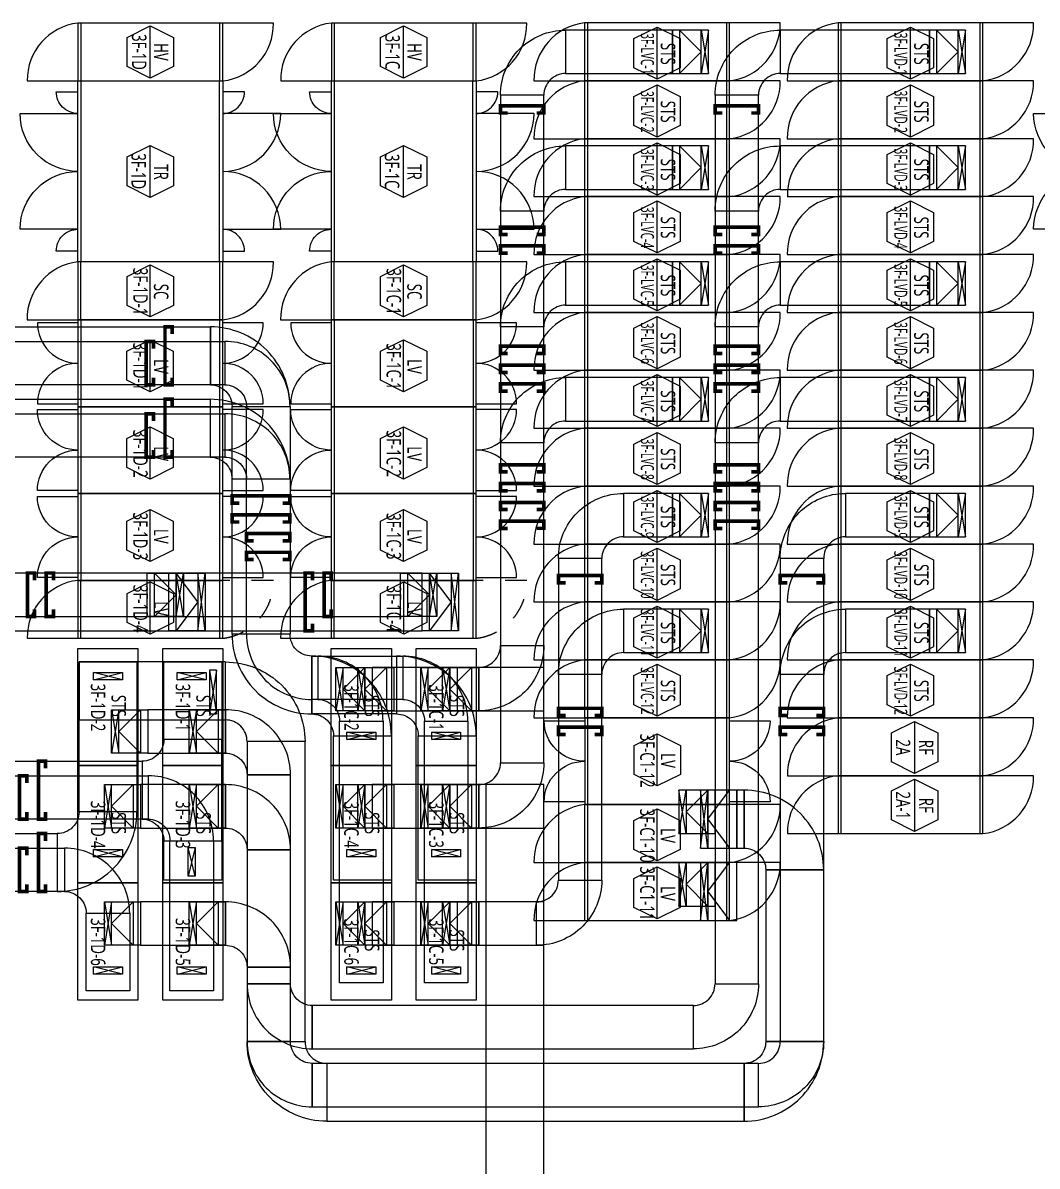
# Model space of a CAD drawing. Header units: millimetres. Extents: x -138191 to 245733, y -341087 to 835263.
# Drawn here: x -124095 to -110084, y 483411 to 499205 of the extents above; entities that cross this region are included whole.
import ezdxf
from ezdxf.enums import TextEntityAlignment as Align

# ---------------------------------------------------------------- set-up
doc = ezdxf.new("R2010")
doc.units = ezdxf.units.MM
doc.header["$LTSCALE"] = 300
doc.linetypes.add('D1', pattern=[3, 1, -1, 1])
for name, color, linetype in [('------00 Switch Gear', 3, 'Continuous'), ('------00 Switch Gear_Number', 1, 'Continuous'), ('-----26 Electrical Cable Tray_LV_STS1', 3, 'Continuous'), ('-----26 Electrical Cable Tray_LV_STS2', 2, 'Continuous'), ('-----26 Electrical Cable Tray_LV_STS3_C', 231, 'Continuous'), ('-----26 Electrical Cable Tray_LV_STS3_D', 71, 'Continuous'), ('-----26 Electrical Cable Tray_LV_UPS', 6, 'Continuous')]:
    doc.layers.add(name, color=color, linetype=linetype)
doc.styles.add('ELEC', font='malgun.ttf')

# ---------------------------------------------------------------- blocks, each defined once
blk = doc.blocks.new('A$495596483691')
at = {"color": 0}
for p, q in [((100, 600), (0, 600)), ((0, 600), (0, 0)), ((500, 600), (100, 600)), ((500, 0), (500, 600)), ((0, 0), (100, 0)), ((100, 0), (500, 0))]:
    blk.add_line(p, q, dxfattribs=at)
at = {"color": 8}
for p, q in [((400, 300), (100, 600)), ((100, 600), (100, 0)), ((400, 0), (400, 600)), ((400, 600), (500, 0)), ((500, 600), (400, 0)), ((400, 300), (100, 0))]:
    blk.add_line(p, q, dxfattribs=at)
blk = doc.blocks.new('A$480505980042')
at = {"color": 0}
for p, q in [((400, 800), (0, 800)), ((0, 800), (0, 0)), ((500, 800), (400, 800)), ((500, 0), (500, 800)), ((0, 0), (400, 0)), ((400, 0), (500, 0))]:
    blk.add_line(p, q, dxfattribs=at)
at = {"color": 8}
for p, q in [((100, 0), (0, 800)), ((0, 0), (100, 800)), ((100, 400), (400, 800)), ((100, 800), (100, 0)), ((400, 0), (400, 800)), ((100, 400), (400, 0))]:
    blk.add_line(p, q, dxfattribs=at)
blk = doc.blocks.new('STS-R')
blk.add_lwpolyline([(886994, -128588), (888614, -128588), (888614, -129418), (886994, -129418), (886994, -128588)])

msp = doc.modelspace()

# ---------------------------------------------------------------- linework, layer by layer
at = {"layer": '------00 Switch Gear'}
for p, q in [((-123292, 498403, 0), (-123292, 499203, 0)), ((-121374, 498403, 0), (-121374, 499203, 0)), ((-119792, 498403, 0), (-119792, 499203, 0)), ((-117874, 498403, 0), (-117874, 499203, 0)), ((-116293, 498405, 0), (-116293, 499205, 0)), ((-114373, 498405, 0), (-114373, 499205, 0)), ((-112793, 498405, 0), (-112793, 499205, 0)), ((-110873, 498405, 0), (-110873, 499205, 0)), ((-123292, 495903, 0), (-123292, 498403, 0)), ((-121378, 495903, 0), (-121378, 498403, 0)), ((-119792, 495903, 0), (-119792, 498403, 0)), ((-117878, 495903, 0), (-117878, 498403, 0)), ((-116293, 497605, 0), (-116293, 498405, 0)), ((-114373, 497605, 0), (-114373, 498405, 0)), ((-112793, 497605, 0), (-112793, 498405, 0)), ((-110873, 497605, 0), (-110873, 498405, 0)), ((-116293, 496805, 0), (-116293, 497605, 0)), ((-114373, 496805, 0), (-114373, 497605, 0)), ((-112793, 496805, 0), (-112793, 497605, 0)), ((-110873, 496805, 0), (-110873, 497605, 0)), ((-116293, 496005, 0), (-116293, 496805, 0)), ((-114373, 496005, 0), (-114373, 496805, 0)), ((-112793, 496005, 0), (-112793, 496805, 0)), ((-110873, 496005, 0), (-110873, 496805, 0)), ((-116293, 495205, 0), (-116293, 496005, 0)), ((-114373, 495205, 0), (-114373, 496005, 0)), ((-112793, 495205, 0), (-112793, 496005, 0)), ((-110873, 495205, 0), (-110873, 496005, 0)), ((-123294, 495103, 0), (-123294, 495903, 0)), ((-121374, 495103, 0), (-121374, 495903, 0)), ((-119794, 495103, 0), (-119794, 495903, 0)), ((-117874, 495103, 0), (-117874, 495903, 0)), ((-116293, 494405, 0), (-116293, 495205, 0)), ((-114373, 494405, 0), (-114373, 495205, 0)), ((-112793, 494405, 0), (-112793, 495205, 0)), ((-110873, 494405, 0), (-110873, 495205, 0)), ((-123295, 495103, 0), (-123295, 493903, 0)), ((-121377, 495103, 0), (-121377, 493903, 0)), ((-119795, 495103, 0), (-119795, 493903, 0)), ((-117877, 495103, 0), (-117877, 493903, 0)), ((-116293, 493605, 0), (-116293, 494405, 0)), ((-114373, 493605, 0), (-114373, 494405, 0)), ((-112793, 493605, 0), (-112793, 494405, 0)), ((-110873, 493605, 0), (-110873, 494405, 0)), ((-123295, 493903, 0), (-123295, 492703, 0)), ((-121377, 493903, 0), (-121377, 492703, 0)), ((-119795, 493903, 0), (-119795, 492703, 0)), ((-117877, 493903, 0), (-117877, 492703, 0)), ((-116293, 492805, 0), (-116293, 493605, 0)), ((-114373, 492805, 0), (-114373, 493605, 0)), ((-112793, 492805, 0), (-112793, 493605, 0)), ((-110873, 492805, 0), (-110873, 493605, 0)), ((-116293, 492005, 0), (-116293, 492805, 0)), ((-114373, 492005, 0), (-114373, 492805, 0)), ((-112793, 492005, 0), (-112793, 492805, 0)), ((-110873, 492005, 0), (-110873, 492805, 0)), ((-123295, 492703, 0), (-123295, 491503, 0)), ((-121377, 492703, 0), (-121377, 491503, 0)), ((-119795, 492703, 0), (-119795, 491503, 0)), ((-117877, 492703, 0), (-117877, 491503, 0)), ((-116293, 491205, 0), (-116293, 492005, 0)), ((-114373, 491205, 0), (-114373, 492005, 0)), ((-112793, 491205, 0), (-112793, 492005, 0)), ((-110873, 491205, 0), (-110873, 492005, 0)), ((-123293, 490703, 0), (-123293, 491503, 0)), ((-121375, 490703, 0), (-121375, 491503, 0)), ((-119793, 490703, 0), (-119793, 491503, 0)), ((-117875, 490703, 0), (-117875, 491503, 0)), ((-116293, 490405, 0), (-116293, 491205, 0)), ((-114373, 490405, 0), (-114373, 491205, 0)), ((-112793, 490405, 0), (-112793, 491205, 0)), ((-110873, 490405, 0), (-110873, 491205, 0)), ((-116293, 489605, 0), (-116293, 490405, 0)), ((-114373, 489605, 0), (-114373, 490405, 0)), ((-112793, 489605, 0), (-112793, 490405, 0)), ((-110873, 489605, 0), (-110873, 490405, 0)), ((-116294, 489605, 0), (-116294, 488405, 0)), ((-114376, 489605, 0), (-114376, 488405, 0)), ((-112794, 489605, 0), (-112794, 488805, 0)), ((-110876, 489605, 0), (-110876, 488805, 0)), ((-112794, 488805, 0), (-112794, 488005, 0)), ((-110876, 488805, 0), (-110876, 488005, 0)), ((-116293, 487605, 0), (-116293, 488405, 0)), ((-114373, 487605, 0), (-114373, 488405, 0)), ((-116293, 486805, 0), (-116293, 487605, 0)), ((-114373, 486805, 0), (-114373, 487605, 0))]:
    msp.add_line(p, q, dxfattribs=at)
at = {"layer": '------00 Switch Gear', "elevation": 0}
for points in [[(-123334, 499203, 0.385743), (-124034, 498403), (-123334, 498403)], [(-121334, 498403, 0.385743), (-120634, 499203), (-121334, 499203)], [(-119834, 499203, 0.385743), (-120534, 498403), (-119834, 498403)], [(-117834, 498403, 0.385743), (-117134, 499203), (-117834, 499203)], [(-116335, 499205, 0.385743), (-117035, 498405), (-116335, 498405)], [(-114333, 498405, 0.385743), (-113633, 499205), (-114333, 499205)], [(-112835, 499205, 0.385743), (-113535, 498405), (-112835, 498405)], [(-110833, 498405, 0.385743), (-110133, 499205), (-110833, 499205)], [(-116335, 498405, 0.385743), (-117035, 497605), (-116335, 497605)], [(-114333, 497605, 0.385743), (-113633, 498405), (-114333, 498405)], [(-112835, 498405, 0.385743), (-113535, 497605), (-112835, 497605)], [(-110833, 497605, 0.385743), (-110133, 498405), (-110833, 498405)], [(-123334, 496053), (-123634, 496053, -0.414214), (-123334, 496353), (-124134, 496353, -0.414214), (-123334, 497153, -0.414214), (-124134, 497953), (-123334, 497953, -0.414214), (-123634, 498253), (-123334, 498253)], [(-121334, 496053), (-121034, 496053, 0.414214), (-121334, 496353), (-120534, 496353, 0.414214), (-121334, 497153, 0.414214), (-120534, 497953), (-121334, 497953, 0.414214), (-121034, 498253), (-121334, 498253)], [(-119834, 496053), (-120134, 496053, -0.414214), (-119834, 496353), (-120634, 496353, -0.414214), (-119834, 497153, -0.414214), (-120634, 497953), (-119834, 497953, -0.414214), (-120134, 498253), (-119834, 498253)], [(-117834, 496053), (-117534, 496053, 0.414214), (-117834, 496353), (-117034, 496353, 0.414214), (-117834, 497153, 0.414214), (-117034, 497953), (-117834, 497953, 0.414214), (-117534, 498253), (-117834, 498253)], [(-109333, 496055), (-109633, 496055, -0.414214), (-109333, 496355), (-110133, 496355, -0.414214), (-109333, 497155, -0.414214), (-110133, 497955), (-109333, 497955, -0.414214), (-109633, 498255), (-109333, 498255)], [(-116335, 497605, 0.385743), (-117035, 496805), (-116335, 496805)], [(-114333, 496805, 0.385743), (-113633, 497605), (-114333, 497605)], [(-110833, 496805, 0.385743), (-110133, 497605), (-110833, 497605)], [(-116335, 496805, 0.385743), (-117035, 496005), (-116335, 496005)], [(-114333, 496005, 0.385743), (-113633, 496805), (-114333, 496805)], [(-112835, 496805, 0.385743), (-113535, 496005), (-112835, 496005)], [(-110833, 496005, 0.385743), (-110133, 496805), (-110833, 496805)], [(-116335, 496005, 0.385743), (-117035, 495205), (-116335, 495205)], [(-114333, 495205, 0.385743), (-113633, 496005), (-114333, 496005)], [(-112835, 496005, 0.385743), (-113535, 495205), (-112835, 495205)], [(-110833, 495205, 0.385743), (-110133, 496005), (-110833, 496005)], [(-123336, 495903, 0.385743), (-124036, 495103), (-123336, 495103)], [(-121334, 495103, 0.385743), (-120634, 495903), (-121334, 495903)], [(-119836, 495903, 0.385743), (-120536, 495103), (-119836, 495103)], [(-117834, 495103, 0.385743), (-117134, 495903), (-117834, 495903)], [(-116335, 495205, 0.385743), (-117035, 494405), (-116335, 494405)], [(-114333, 494405, 0.385743), (-113633, 495205), (-114333, 495205)], [(-112835, 495205, 0.385743), (-113535, 494405), (-112835, 494405)], [(-110833, 494405, 0.385743), (-110133, 495205), (-110833, 495205)], [(-123335, 495063), (-123895, 495063), (-123895, 495063, 0.414214), (-123335, 494503, 0.414214), (-123895, 493943), (-123335, 493943)], [(-121335, 493943), (-120775, 493943, 0.414214), (-121335, 494503, 0.414214), (-120775, 495063), (-121335, 495063)], [(-119835, 495063), (-120395, 495063), (-120395, 495063, 0.414214), (-119835, 494503, 0.414214), (-120395, 493943), (-119835, 493943)], [(-117835, 493943), (-117275, 493943, 0.414214), (-117835, 494503, 0.414214), (-117275, 495063), (-117835, 495063)], [(-116335, 494405, 0.385743), (-117035, 493605), (-116335, 493605)], [(-114333, 493605, 0.385743), (-113633, 494405), (-114333, 494405)], [(-112835, 494405, 0.385743), (-113535, 493605), (-112835, 493605)], [(-110833, 493605, 0.385743), (-110133, 494405), (-110833, 494405)], [(-123335, 492743), (-123895, 492743, -0.414214), (-123335, 493303, -0.414214), (-123895, 493863), (-123895, 493863), (-123335, 493863)], [(-121335, 492743), (-120775, 492743, 0.414214), (-121335, 493303, 0.414214), (-120775, 493863), (-121335, 493863)], [(-119835, 492743), (-120395, 492743, -0.414214), (-119835, 493303, -0.414214), (-120395, 493863), (-120395, 493863), (-119835, 493863)], [(-117835, 492743), (-117275, 492743, 0.414214), (-117835, 493303, 0.414214), (-117275, 493863), (-117835, 493863)], [(-116335, 493605, 0.385743), (-117035, 492805), (-116335, 492805)], [(-114333, 492805, 0.385743), (-113633, 493605), (-114333, 493605)], [(-112835, 493605, 0.385743), (-113535, 492805), (-112835, 492805)], [(-110833, 492805, 0.385743), (-110133, 493605), (-110833, 493605)], [(-116335, 492805, 0.385743), (-117035, 492005), (-116335, 492005)], [(-114333, 492005, 0.385743), (-113633, 492805), (-114333, 492805)], [(-112835, 492805, 0.385743), (-113535, 492005), (-112835, 492005)], [(-110833, 492005, 0.385743), (-110133, 492805), (-110833, 492805)], [(-123335, 491543), (-123895, 491543, -0.414214), (-123335, 492103, -0.414214), (-123895, 492663), (-123895, 492663), (-123335, 492663)], [(-121335, 491543), (-120775, 491543, 0.414214), (-121335, 492103, 0.414214), (-120775, 492663), (-121335, 492663)], [(-119835, 491543), (-120395, 491543, -0.414214), (-119835, 492103, -0.414214), (-120395, 492663), (-120395, 492663), (-119835, 492663)], [(-117835, 491543), (-117275, 491543, 0.414214), (-117835, 492103, 0.414214), (-117275, 492663), (-117835, 492663)], [(-116335, 492005, 0.385743), (-117035, 491205), (-116335, 491205)], [(-114333, 491205, 0.385743), (-113633, 492005), (-114333, 492005)], [(-112835, 492005, 0.385743), (-113535, 491205), (-112835, 491205)], [(-110833, 491205, 0.385743), (-110133, 492005), (-110833, 492005)], [(-123335, 491503, 0.385743), (-124035, 490703), (-123335, 490703)], [(-119835, 491503, 0.385743), (-120535, 490703), (-119835, 490703)], [(-116335, 491205, 0.385743), (-117035, 490405), (-116335, 490405)], [(-114333, 490405, 0.385743), (-113633, 491205), (-114333, 491205)], [(-112835, 491205, 0.385743), (-113535, 490405), (-112835, 490405)], [(-110833, 490405, 0.385743), (-110133, 491205), (-110833, 491205)], [(-116335, 490405, 0.385743), (-117035, 489605), (-116294, 489605)], [(-114333, 489605, 0.385743), (-113633, 490405), (-114333, 490405)], [(-112835, 490405, 0.385743), (-113535, 489605), (-112835, 489605)], [(-110833, 489605, 0.385743), (-110133, 490405), (-110833, 490405)], [(-112834, 489605, 0.385743), (-113534, 488805), (-112834, 488805)], [(-110834, 488805, 0.385743), (-110134, 489605), (-110834, 489605)], [(-116334, 488445), (-116894, 488445, -0.414214), (-116334, 489005, -0.414214), (-116894, 489565), (-116894, 489565), (-116334, 489565)], [(-114334, 489565), (-113774, 489565, -0.414214), (-114334, 489005, -0.414214), (-113774, 488445), (-114334, 488445)], [(-112834, 488805, 0.385743), (-113534, 488005), (-112834, 488005)], [(-110834, 488005, 0.385743), (-110134, 488805), (-110834, 488805)], [(-116335, 488405, 0.385743), (-117035, 487605), (-116335, 487605)], [(-114333, 487605, 0.385743), (-113633, 488405), (-114333, 488405)], [(-116335, 487605, 0.385743), (-117035, 486805), (-116335, 486805)], [(-114333, 486805, 0.385743), (-113633, 487605), (-114333, 487605)]]:
    msp.add_lwpolyline(points, format="xyb", dxfattribs=at)
for points in [[(-121334, 498403), (-121334, 499203), (-123334, 499203), (-123334, 498403)], [(-117834, 498403), (-117834, 499203), (-119834, 499203), (-119834, 498403)], [(-114333, 498405), (-114333, 499205), (-116335, 499205), (-116335, 498405)], [(-110833, 498405), (-110833, 499205), (-112835, 499205), (-112835, 498405)], [(-123334, 495903), (-123334, 498403), (-121334, 498403), (-121334, 495903)], [(-119834, 495903), (-119834, 498403), (-117834, 498403), (-117834, 495903)], [(-114333, 497605), (-114333, 498405), (-116335, 498405), (-116335, 497605)], [(-110833, 497605), (-110833, 498405), (-112835, 498405), (-112835, 497605)], [(-114333, 496805), (-114333, 497605), (-116335, 497605), (-116335, 496805)], [(-110833, 496805), (-110833, 497605), (-112835, 497605), (-112835, 496805)], [(-114333, 496005), (-114333, 496805), (-116335, 496805), (-116335, 496005)], [(-110833, 496005), (-110833, 496805), (-112835, 496805), (-112835, 496005)], [(-114333, 495205), (-114333, 496005), (-116335, 496005), (-116335, 495205)], [(-110833, 495205), (-110833, 496005), (-112835, 496005), (-112835, 495205)], [(-121334, 495103), (-121334, 495903), (-123336, 495903), (-123336, 495103)], [(-117834, 495103), (-117834, 495903), (-119836, 495903), (-119836, 495103)], [(-114333, 494405), (-114333, 495205), (-116335, 495205), (-116335, 494405)], [(-110833, 494405), (-110833, 495205), (-112835, 495205), (-112835, 494405)], [(-123335, 495103), (-123335, 493903), (-121335, 493903), (-121335, 495103)], [(-119835, 495103), (-119835, 493903), (-117835, 493903), (-117835, 495103)], [(-114333, 493605), (-114333, 494405), (-116335, 494405), (-116335, 493605)], [(-110833, 493605), (-110833, 494405), (-112835, 494405), (-112835, 493605)], [(-123335, 493903), (-123335, 492703), (-121335, 492703), (-121335, 493903)], [(-119835, 493903), (-119835, 492703), (-117835, 492703), (-117835, 493903)], [(-114333, 492805), (-114333, 493605), (-116335, 493605), (-116335, 492805)], [(-110833, 492805), (-110833, 493605), (-112835, 493605), (-112835, 492805)], [(-114333, 492005), (-114333, 492805), (-116335, 492805), (-116335, 492005)], [(-110833, 492005), (-110833, 492805), (-112835, 492805), (-112835, 492005)], [(-123335, 492703), (-123335, 491503), (-121335, 491503), (-121335, 492703)], [(-119835, 492703), (-119835, 491503), (-117835, 491503), (-117835, 492703)], [(-114333, 491205), (-114333, 492005), (-116335, 492005), (-116335, 491205)], [(-110833, 491205), (-110833, 492005), (-112835, 492005), (-112835, 491205)], [(-121335, 490703), (-121335, 491503), (-123335, 491503), (-123335, 490703)], [(-117835, 490703), (-117835, 491503), (-119835, 491503), (-119835, 490703)], [(-114333, 490405), (-114333, 491205), (-116335, 491205), (-116335, 490405)], [(-110833, 490405), (-110833, 491205), (-112835, 491205), (-112835, 490405)], [(-114333, 489605), (-114333, 490405), (-116335, 490405), (-116335, 489605)], [(-110833, 489605), (-110833, 490405), (-112835, 490405), (-112835, 489605)], [(-116334, 489605), (-116334, 488405), (-114334, 488405), (-114334, 489605)], [(-112834, 489605), (-112834, 488805), (-110834, 488805), (-110834, 489605)], [(-112834, 488805), (-112834, 488005), (-110834, 488005), (-110834, 488805)], [(-114333, 487605), (-114333, 488405), (-116335, 488405), (-116335, 487605)], [(-114333, 486805), (-114333, 487605), (-116335, 487605), (-116335, 486805)]]:
    msp.add_lwpolyline(points, close=True, dxfattribs=at)
msp.add_lwpolyline([(-113535, 496805), (-112835, 496805)], dxfattribs=at)
at = {"layer": '------00 Switch Gear', "linetype": 'D1', "elevation": 0}
for points in [[(-121335, 490703, 0.385743), (-120635, 491503), (-121335, 491503)], [(-117835, 490703, 0.385743), (-117135, 491503), (-117835, 491503)]]:
    msp.add_lwpolyline(points, format="xyb", dxfattribs=at)
at = {"layer": '------00 Switch Gear'}
msp.add_arc((-112744, 496819, 0), 791, 96.6265, 181.0016, dxfattribs=at)
at = {"layer": '------00 Switch Gear_Number', "elevation": 0}
for points in [[(-122336, 498443), (-122336, 499163), (-122016, 499004), (-122016, 498603), (-122336, 498443), (-122656, 498603), (-122656, 499004), (-122336, 499163)], [(-118836, 498443), (-118836, 499163), (-118516, 499004), (-118516, 498603), (-118836, 498443), (-119156, 498603), (-119156, 499004), (-118836, 499163)], [(-115334, 498427), (-115334, 499147), (-115014, 498987), (-115014, 498586), (-115334, 498427), (-115654, 498586), (-115654, 498987), (-115334, 499147)], [(-111834, 498427), (-111834, 499147), (-111514, 498987), (-111514, 498586), (-111834, 498427), (-112154, 498586), (-112154, 498987), (-111834, 499147)], [(-115334, 497627), (-115334, 498347), (-115014, 498187), (-115014, 497786), (-115334, 497627), (-115654, 497786), (-115654, 498187), (-115334, 498347)], [(-111834, 497627), (-111834, 498347), (-111514, 498187), (-111514, 497786), (-111834, 497627), (-112154, 497786), (-112154, 498187), (-111834, 498347)], [(-122336, 496793), (-122336, 497513), (-122016, 497354), (-122016, 496953), (-122336, 496793), (-122656, 496953), (-122656, 497354), (-122336, 497513)], [(-118836, 496793), (-118836, 497513), (-118516, 497354), (-118516, 496953), (-118836, 496793), (-119156, 496953), (-119156, 497354), (-118836, 497513)], [(-115334, 496827), (-115334, 497547), (-115014, 497387), (-115014, 496986), (-115334, 496827), (-115654, 496986), (-115654, 497387), (-115334, 497547)], [(-111834, 496827), (-111834, 497547), (-111514, 497387), (-111514, 496986), (-111834, 496827), (-112154, 496986), (-112154, 497387), (-111834, 497547)], [(-115334, 496027), (-115334, 496747), (-115014, 496587), (-115014, 496186), (-115334, 496027), (-115654, 496186), (-115654, 496587), (-115334, 496747)], [(-111834, 496027), (-111834, 496747), (-111514, 496587), (-111514, 496186), (-111834, 496027), (-112154, 496186), (-112154, 496587), (-111834, 496747)], [(-115334, 495227), (-115334, 495947), (-115014, 495787), (-115014, 495386), (-115334, 495227), (-115654, 495386), (-115654, 495787), (-115334, 495947)], [(-111834, 495227), (-111834, 495947), (-111514, 495787), (-111514, 495386), (-111834, 495227), (-112154, 495386), (-112154, 495787), (-111834, 495947)], [(-122336, 495142), (-122336, 495862), (-122016, 495703), (-122016, 495302), (-122336, 495142), (-122656, 495302), (-122656, 495703), (-122336, 495862)], [(-118836, 495142), (-118836, 495862), (-118516, 495703), (-118516, 495302), (-118836, 495142), (-119156, 495302), (-119156, 495703), (-118836, 495862)], [(-115334, 494427), (-115334, 495147), (-115014, 494987), (-115014, 494586), (-115334, 494427), (-115654, 494586), (-115654, 494987), (-115334, 495147)], [(-111834, 494427), (-111834, 495147), (-111514, 494987), (-111514, 494586), (-111834, 494427), (-112154, 494586), (-112154, 494987), (-111834, 495147)], [(-122337, 494107), (-122337, 494827), (-122017, 494668), (-122017, 494267), (-122337, 494107), (-122657, 494267), (-122657, 494668), (-122337, 494827)], [(-118837, 494107), (-118837, 494827), (-118517, 494668), (-118517, 494267), (-118837, 494107), (-119157, 494267), (-119157, 494668), (-118837, 494827)], [(-115334, 493627), (-115334, 494347), (-115014, 494187), (-115014, 493786), (-115334, 493627), (-115654, 493786), (-115654, 494187), (-115334, 494347)], [(-111834, 493627), (-111834, 494347), (-111514, 494187), (-111514, 493786), (-111834, 493627), (-112154, 493786), (-112154, 494187), (-111834, 494347)], [(-122337, 492903), (-122337, 493623), (-122017, 493463), (-122017, 493062), (-122337, 492903), (-122657, 493062), (-122657, 493463), (-122337, 493623)], [(-118837, 492903), (-118837, 493623), (-118517, 493463), (-118517, 493062), (-118837, 492903), (-119157, 493062), (-119157, 493463), (-118837, 493623)], [(-115334, 492827), (-115334, 493547), (-115014, 493387), (-115014, 492986), (-115334, 492827), (-115654, 492986), (-115654, 493387), (-115334, 493547)], [(-111834, 492827), (-111834, 493547), (-111514, 493387), (-111514, 492986), (-111834, 492827), (-112154, 492986), (-112154, 493387), (-111834, 493547)], [(-115334, 492027), (-115334, 492747), (-115014, 492587), (-115014, 492186), (-115334, 492027), (-115654, 492186), (-115654, 492587), (-115334, 492747)], [(-111834, 492027), (-111834, 492747), (-111514, 492587), (-111514, 492186), (-111834, 492027), (-112154, 492186), (-112154, 492587), (-111834, 492747)], [(-122337, 491762), (-122337, 492482), (-122017, 492322), (-122017, 491921), (-122337, 491762), (-122657, 491921), (-122657, 492322), (-122337, 492482)], [(-118837, 491762), (-118837, 492482), (-118517, 492322), (-118517, 491921), (-118837, 491762), (-119157, 491921), (-119157, 492322), (-118837, 492482)], [(-115334, 491227), (-115334, 491947), (-115014, 491787), (-115014, 491386), (-115334, 491227), (-115654, 491386), (-115654, 491787), (-115334, 491947)], [(-111834, 491227), (-111834, 491947), (-111514, 491787), (-111514, 491386), (-111834, 491227), (-112154, 491386), (-112154, 491787), (-111834, 491947)], [(-122335, 490762), (-122335, 491482), (-122015, 491322), (-122015, 490921), (-122335, 490762), (-122655, 490921), (-122655, 491322), (-122335, 491482)], [(-118835, 490762), (-118835, 491482), (-118515, 491322), (-118515, 490921), (-118835, 490762), (-119155, 490921), (-119155, 491322), (-118835, 491482)], [(-115334, 490427), (-115334, 491147), (-115014, 490987), (-115014, 490586), (-115334, 490427), (-115654, 490586), (-115654, 490987), (-115334, 491147)], [(-111834, 490427), (-111834, 491147), (-111514, 490987), (-111514, 490586), (-111834, 490427), (-112154, 490586), (-112154, 490987), (-111834, 491147)], [(-115334, 489627), (-115334, 490347), (-115014, 490187), (-115014, 489786), (-115334, 489627), (-115654, 489786), (-115654, 490187), (-115334, 490347)], [(-111834, 489627), (-111834, 490347), (-111514, 490187), (-111514, 489786), (-111834, 489627), (-112154, 489786), (-112154, 490187), (-111834, 490347)], [(-115333, 488663), (-115333, 489383), (-115013, 489224), (-115013, 488823), (-115333, 488663), (-115653, 488823), (-115653, 489224), (-115333, 489383)], [(-115334, 487627), (-115334, 488347), (-115014, 488187), (-115014, 487786), (-115334, 487627), (-115654, 487786), (-115654, 488187), (-115334, 488347)], [(-115334, 486827), (-115334, 487547), (-115014, 487387), (-115014, 486986), (-115334, 486827), (-115654, 486986), (-115654, 487387), (-115334, 487547)]]:
    msp.add_lwpolyline(points, dxfattribs=at)
at = {"layer": '------00 Switch Gear_Number', "color": 1, "elevation": 0}
for points in [[(-111776, 489556), (-111776, 488836), (-112096, 488996), (-112096, 489396), (-111776, 489556), (-111456, 489396), (-111456, 488996), (-111776, 488836)], [(-111776, 488756), (-111776, 488036), (-112096, 488196), (-112096, 488596), (-111776, 488756), (-111456, 488596), (-111456, 488196), (-111776, 488036)]]:
    msp.add_lwpolyline(points, dxfattribs=at)
at = {"layer": '-----26 Electrical Cable Tray_LV_STS1', "elevation": 0}
for points in [[(-124679, 495005), (-121509, 495005), (-121509, 494205), (-124679, 494205)], [(-124976, 494805), (-121305, 494805), (-121305, 494205), (-124976, 494205)], [(-124676, 494005), (-121509, 494005), (-121509, 493205), (-124676, 493205)], [(-120405, 493905), (-120405, 490758), (-121205, 490758), (-121205, 493905)], [(-121005, 490758), (-121005, 493905), (-120405, 493905), (-120405, 490758)], [(-124976, 493805), (-121306, 493805), (-121306, 493205), (-124976, 493205)], [(-120405, 492905), (-120405, 490758), (-121205, 490758), (-121205, 492905)], [(-121005, 490758), (-121005, 492905), (-120405, 492905), (-120405, 490758)], [(-118933, 489658), (-120105, 489658), (-120105, 490458), (-118933, 490458)], [(-120105, 490458), (-118848, 490458), (-118848, 489858), (-120105, 489858)], [(-120105, 490458), (-120020, 490458), (-120020, 489858), (-120105, 489858)], [(-122520, 490376), (-122520, 488305), (-123320, 488305), (-123320, 490376)], [(-121348, 490376), (-121348, 489305), (-122148, 489305), (-122148, 490376)], [(-123120, 490229), (-122720, 490229), (-122720, 490129), (-123120, 490129)], [(-121963, 490229), (-121563, 490229), (-121563, 490129), (-121963, 490129)], [(-119720, 485943), (-119720, 489558), (-119120, 489558), (-119120, 485943)], [(-118548, 485943), (-118548, 489558), (-117948, 489558), (-117948, 485943)], [(-119005, 489358), (-119005, 487360), (-119805, 487360), (-119805, 489358)], [(-119620, 489405), (-119220, 489405), (-119220, 489305), (-119620, 489305)], [(-117833, 489358), (-117833, 487360), (-118633, 487360), (-118633, 489358)], [(-118448, 489405), (-118048, 489405), (-118048, 489305), (-118448, 489305)], [(-124676, 489005), (-122448, 489005), (-122448, 488205), (-124676, 488205)], [(-124976, 488805), (-122363, 488805), (-122363, 488205), (-124976, 488205)], [(-124676, 488005), (-123620, 488005), (-123620, 487205), (-124676, 487205)], [(-121348, 487905), (-121348, 487360), (-122148, 487360), (-122148, 487905)], [(-122063, 485832), (-122063, 487905), (-121463, 487905), (-121463, 485832)], [(-124976, 487805), (-123520, 487805), (-123520, 487205), (-124976, 487205)], [(-123120, 487785), (-122720, 487785), (-122720, 487685), (-123120, 487685)], [(-121813, 487415), (-121813, 487815), (-121713, 487815), (-121713, 487415)], [(-119620, 487785), (-119220, 487785), (-119220, 487685), (-119620, 487685)], [(-118448, 487785), (-118048, 487785), (-118048, 487685), (-118448, 487685)], [(-123220, 485832), (-123220, 486905), (-122620, 486905), (-122620, 485832)], [(-123120, 486165), (-122720, 486165), (-122720, 486065), (-123120, 486065)], [(-121963, 486165), (-121563, 486165), (-121563, 486065), (-121963, 486065)], [(-119620, 486165), (-119220, 486165), (-119220, 486065), (-119620, 486065)], [(-118448, 486165), (-118048, 486165), (-118048, 486065), (-118448, 486065)]]:
    msp.add_lwpolyline(points, close=True, dxfattribs=at)
at = {"layer": '-----26 Electrical Cable Tray_LV_STS1', "ltscale": 7.5, "const_width": 50, "elevation": 0}
for points in [[(-122032, 494905), (-122032, 495005), (-122132, 495005), (-122132, 494205), (-122032, 494205), (-122032, 494305)], [(-122292, 494705), (-122292, 494805), (-122392, 494805), (-122392, 494205), (-122292, 494205), (-122292, 494305)], [(-122032, 493905), (-122032, 494005), (-122132, 494005), (-122132, 493205), (-122032, 493205), (-122032, 493305)], [(-122292, 493705), (-122292, 493805), (-122392, 493805), (-122392, 493205), (-122292, 493205), (-122292, 493305)], [(-120506, 492570), (-120406, 492570), (-120406, 492670), (-121206, 492670), (-121206, 492570), (-121106, 492570)], [(-120506, 492310), (-120406, 492310), (-120406, 492410), (-121206, 492410), (-121206, 492310), (-121106, 492310)], [(-120506, 492051), (-120406, 492051), (-120406, 492151), (-121006, 492151), (-121006, 492051), (-120906, 492051)], [(-120506, 491791), (-120406, 491791), (-120406, 491891), (-121006, 491891), (-121006, 491791), (-120906, 491791)], [(-123781, 488905), (-123781, 489005), (-123881, 489005), (-123881, 488205), (-123781, 488205), (-123781, 488305)], [(-124041, 488705), (-124041, 488805), (-124141, 488805), (-124141, 488205), (-124041, 488205), (-124041, 488305)], [(-123781, 487905), (-123781, 488005), (-123881, 488005), (-123881, 487205), (-123781, 487205), (-123781, 487305)], [(-124041, 487705), (-124041, 487805), (-124141, 487805), (-124141, 487205), (-124041, 487205), (-124041, 487305)]]:
    msp.add_lwpolyline(points, dxfattribs=at)
at = {"layer": '-----26 Electrical Cable Tray_LV_STS1', "elevation": 0}
for points in [[(-121505, 495005), (-121505, 494205, -0.414214), (-121205, 493905), (-120405, 493905, 0.414214)], [(-121305, 494205), (-121305, 494205, -0.414214), (-121005, 493905), (-121005, 493905), (-120405, 493905, 0.414214), (-121305, 494805)], [(-121506, 494005), (-121506, 493205, -0.414214), (-121206, 492905), (-120406, 492905, 0.414214)], [(-121306, 493205), (-121306, 493205, -0.414214), (-121006, 492905), (-121006, 492905), (-120406, 492905, 0.414214), (-121306, 493805)], [(-120105, 489658), (-120105, 490458, -0.414214), (-120405, 490758), (-121205, 490758, 0.414214)], [(-120105, 490458), (-120105, 490458, -0.414214), (-120405, 490758), (-120405, 490758), (-121005, 490758, 0.414214), (-120105, 489858)], [(-120105, 490458), (-120105, 489658, -0.414214), (-119805, 489358), (-119005, 489358, 0.414214)], [(-120020, 489858), (-120020, 489858, -0.414214), (-119720, 489558), (-119720, 489558), (-119120, 489558, 0.414214), (-120020, 490458)], [(-118933, 490458), (-118933, 489658, -0.414214), (-118633, 489358), (-117833, 489358, 0.414214)], [(-118848, 489858), (-118848, 489858, -0.414214), (-118548, 489558), (-118548, 489558), (-117948, 489558, 0.414214), (-118848, 490458)], [(-122148, 487905), (-121348, 487905), (-121348, 487905), (-121348, 489305), (-122148, 489305, -0.414214), (-122448, 489005), (-122448, 488205), (-122448, 488205, -0.414214)], [(-122363, 488205), (-122363, 488205, -0.414214), (-122063, 487905), (-122063, 487905), (-121463, 487905, 0.414214), (-122363, 488805)], [(-122520, 488305), (-123320, 488305, -0.414214), (-123620, 488005), (-123620, 487205, 0.414214)], [(-123520, 487205), (-123520, 487205, -0.414214), (-123220, 486905), (-123220, 486905), (-122620, 486905, 0.414214), (-123520, 487805)]]:
    msp.add_lwpolyline(points, format="xyb", close=True, dxfattribs=at)
for points in [[(-123120, 490129), (-122720, 490229)], [(-122720, 490129), (-123120, 490229)], [(-121963, 490129), (-121563, 490229)], [(-121563, 490129), (-121963, 490229)], [(-119620, 489305), (-119220, 489405)], [(-119220, 489305), (-119620, 489405)], [(-118448, 489305), (-118048, 489405)], [(-118048, 489305), (-118448, 489405)], [(-123120, 487685), (-122720, 487785)], [(-122720, 487685), (-123120, 487785)], [(-121713, 487415), (-121813, 487815)], [(-121713, 487815), (-121813, 487415)], [(-119620, 487685), (-119220, 487785)], [(-119220, 487685), (-119620, 487785)], [(-118448, 487685), (-118048, 487785)], [(-118048, 487685), (-118448, 487785)], [(-123120, 486065), (-122720, 486165)], [(-122720, 486065), (-123120, 486165)], [(-121963, 486065), (-121563, 486165)], [(-121563, 486065), (-121963, 486165)], [(-119620, 486065), (-119220, 486165)], [(-119220, 486065), (-119620, 486165)], [(-118448, 486065), (-118048, 486165)], [(-118048, 486065), (-118448, 486165)]]:
    msp.add_lwpolyline(points, dxfattribs=at)
at = {"layer": '-----26 Electrical Cable Tray_LV_STS2', "elevation": 0}
for points in [[(-116598, 498505), (-116598, 498505, 0.414214), (-116898, 498205), (-116898, 498205), (-117498, 498205, -0.414214), (-116598, 499105)], [(-113633, 498505), (-113633, 498505, 0.414214), (-113933, 498205), (-113933, 498205), (-114533, 498205, -0.414214), (-113633, 499105)], [(-116598, 496905), (-116598, 496905, 0.414214), (-116898, 496605), (-116898, 496605), (-117498, 496605, -0.414214), (-116598, 497505)], [(-113633, 496905), (-113633, 496905, 0.414214), (-113933, 496605), (-113933, 496605), (-114533, 496605, -0.414214), (-113633, 497505)], [(-116598, 495305), (-116598, 495305, 0.414214), (-116898, 495005), (-116898, 495005), (-117498, 495005, -0.414214), (-116598, 495905)], [(-113633, 495305), (-113633, 495305, 0.414214), (-113933, 495005), (-113933, 495005), (-114533, 495005, -0.414214), (-113633, 495905)], [(-116598, 493705), (-116598, 493705, 0.414214), (-116898, 493405), (-116898, 493405), (-117498, 493405, -0.414214), (-116598, 494305)], [(-113633, 493705), (-113633, 493705, 0.414214), (-113933, 493405), (-113933, 493405), (-114533, 493405, -0.414214), (-113633, 494305)], [(-115798, 492105), (-115798, 492105, 0.414214), (-116098, 491805), (-116098, 491805), (-116698, 491805, -0.414214), (-115798, 492705)], [(-112733, 492105), (-112733, 492105, 0.414214), (-113033, 491805), (-113033, 491805), (-113633, 491805, -0.414214), (-112733, 492705)], [(-115798, 490505), (-115798, 490505, 0.414214), (-116098, 490205), (-116098, 490205), (-116698, 490205, -0.414214), (-115798, 491105)], [(-112733, 490505), (-112733, 490505, 0.414214), (-113033, 490205), (-113033, 490205), (-113633, 490205, -0.414214), (-112733, 491105)], [(-117798, 490302), (-117798, 490302, 0.414214), (-117498, 490602), (-117498, 490602), (-116898, 490602, -0.414214), (-117798, 489702)], [(-117798, 490302), (-117798, 490302, 0.414214), (-117498, 490602), (-117498, 490602), (-116898, 490602, -0.414214), (-117798, 489702)], [(-121298, 489117), (-121298, 489117, -0.414214), (-120998, 488817), (-120998, 488817), (-120398, 488817, 0.414214), (-121298, 489717)], [(-121298, 489117), (-121298, 489117, -0.414214), (-120998, 488817), (-120998, 488817), (-120398, 488817, 0.414214), (-121298, 489717)], [(-117798, 488682), (-117798, 488682, 0.414214), (-117498, 488982), (-117498, 488982), (-116898, 488982, -0.414214), (-117798, 488082)], [(-117798, 488682), (-117798, 488682, 0.414214), (-117498, 488982), (-117498, 488982), (-116898, 488982, -0.414214), (-117798, 488082)], [(-121298, 488082), (-121298, 488082, -0.414214), (-120998, 487782), (-120998, 487782), (-120398, 487782, 0.414214), (-121298, 488682)], [(-121298, 488082), (-121298, 488082, -0.414214), (-120998, 487782), (-120998, 487782), (-120398, 487782, 0.414214), (-121298, 488682)], [(-116998, 487062), (-116998, 487062, 0.414214), (-116698, 487362), (-116698, 487362), (-116098, 487362, -0.414214), (-116998, 486462)], [(-116998, 487062), (-116998, 487062, 0.414214), (-116698, 487362), (-116698, 487362), (-116098, 487362, -0.414214), (-116998, 486462)], [(-121298, 486462), (-121298, 486462, -0.414214), (-120998, 486162), (-120998, 486162), (-120398, 486162, 0.414214), (-121298, 487062)], [(-121298, 486462), (-121298, 486462, -0.414214), (-120998, 486162), (-120998, 486162), (-120398, 486162, 0.414214), (-121298, 487062)], [(-120098, 485631), (-120098, 485631, -0.414214), (-120398, 485931), (-120398, 485931), (-120998, 485931, 0.414214), (-120098, 485031)], [(-120098, 485631), (-120098, 485631, -0.414214), (-120398, 485931), (-120398, 485931), (-120998, 485931, 0.414214), (-120098, 485031)], [(-120098, 485631), (-120098, 485631, -0.414214), (-120398, 485931), (-120398, 485931), (-120998, 485931, 0.414214), (-120098, 485031)], [(-120098, 485631), (-120098, 485631, -0.414214), (-120398, 485931), (-120398, 485931), (-120998, 485931, 0.414214), (-120098, 485031)], [(-114833, 485631), (-114833, 485631, 0.414214), (-114533, 485931), (-114533, 485931), (-113933, 485931, -0.414214), (-114833, 485031)], [(-114833, 485631), (-114833, 485631, 0.414214), (-114533, 485931), (-114533, 485931), (-113933, 485931, -0.414214), (-114833, 485031)], [(-114833, 485631), (-114833, 485631, 0.414214), (-114533, 485931), (-114533, 485931), (-113933, 485931, -0.414214), (-114833, 485031)], [(-114833, 485631), (-114833, 485631, 0.414214), (-114533, 485931), (-114533, 485931), (-113933, 485931, -0.414214), (-114833, 485031)], [(-120098, 484831), (-120098, 484831, -0.414214), (-120398, 485131), (-120398, 485131), (-120998, 485131, 0.414214), (-120098, 484231)], [(-120098, 484831), (-120098, 484831, -0.414214), (-120398, 485131), (-120398, 485131), (-120998, 485131, 0.414214), (-120098, 484231)], [(-113933, 484831), (-113933, 484831, 0.414214), (-113633, 485131), (-113633, 485131), (-113033, 485131, -0.414214), (-113933, 484231)], [(-113933, 484831), (-113933, 484831, 0.414214), (-113633, 485131), (-113633, 485131), (-113033, 485131, -0.414214), (-113933, 484231)]]:
    msp.add_lwpolyline(points, format="xyb", close=True, dxfattribs=at)
for points in [[(-116598, 499105), (-116598, 498505), (-115123, 498505), (-115123, 499105)], [(-113633, 499105), (-113633, 498505), (-111573, 498505), (-111573, 499105)], [(-117498, 490602), (-116898, 490602), (-116898, 498205), (-117498, 498205)], [(-114533, 485931), (-113933, 485931), (-113933, 498205), (-114533, 498205)], [(-116598, 497505), (-116598, 496905), (-115123, 496905), (-115123, 497505)], [(-113633, 497505), (-113633, 496905), (-111573, 496905), (-111573, 497505)], [(-117498, 490602), (-116898, 490602), (-116898, 496605), (-117498, 496605)], [(-114533, 485931), (-113933, 485931), (-113933, 496605), (-114533, 496605)], [(-116598, 495905), (-116598, 495305), (-115123, 495305), (-115123, 495905)], [(-113633, 495905), (-113633, 495305), (-111573, 495305), (-111573, 495905)], [(-117498, 488982), (-116898, 488982), (-116898, 495005), (-117498, 495005)], [(-114533, 485931), (-113933, 485931), (-113933, 495005), (-114533, 495005)], [(-116598, 494305), (-116598, 493705), (-115123, 493705), (-115123, 494305)], [(-113633, 494305), (-113633, 493705), (-111573, 493705), (-111573, 494305)], [(-117498, 488982), (-116898, 488982), (-116898, 493405), (-117498, 493405)], [(-114533, 485931), (-113933, 485931), (-113933, 493405), (-114533, 493405)], [(-115798, 492705), (-115798, 492105), (-115123, 492105), (-115123, 492705)], [(-112733, 492705), (-112733, 492105), (-111573, 492105), (-111573, 492705)], [(-116698, 487362), (-116098, 487362), (-116098, 491805), (-116698, 491805)], [(-113633, 485131), (-113033, 485131), (-113033, 491805), (-113633, 491805)], [(-115798, 491105), (-115798, 490505), (-115123, 490505), (-115123, 491105)], [(-112733, 491105), (-112733, 490505), (-111573, 490505), (-111573, 491105)], [(-119270, 489702), (-117798, 489702), (-117798, 490302), (-119270, 490302)], [(-117798, 490302), (-118098, 490302), (-118098, 489702), (-117798, 489702)], [(-116698, 487362), (-116098, 487362), (-116098, 490205), (-116698, 490205)], [(-113633, 485131), (-113033, 485131), (-113033, 490205), (-113633, 490205)], [(-122370, 489117), (-121298, 489117), (-121298, 489717), (-122370, 489717)], [(-120998, 488817), (-120998, 485931), (-120398, 485931), (-120398, 488817)], [(-120998, 488817), (-120998, 485931), (-120398, 485931), (-120398, 488817)], [(-122470, 488082), (-121298, 488082), (-121298, 488682), (-122470, 488682)], [(-119270, 488082), (-117798, 488082), (-117798, 488682), (-119270, 488682)], [(-117798, 488682), (-118098, 488682), (-118098, 488082), (-117798, 488082)], [(-120998, 487782), (-120998, 485931), (-120398, 485931), (-120398, 487782)], [(-120998, 487782), (-120998, 485931), (-120398, 485931), (-120398, 487782)], [(-122470, 486462), (-121298, 486462), (-121298, 487062), (-122470, 487062)], [(-119270, 486462), (-117798, 486462), (-117798, 487062), (-119270, 487062)], [(-117798, 487062), (-118098, 487062), (-118098, 486462), (-117798, 486462)], [(-117798, 486462), (-116998, 486462), (-116998, 487062), (-117798, 487062)], [(-120998, 486162), (-120998, 485131), (-120398, 485131), (-120398, 486162)], [(-120998, 486162), (-120998, 485131), (-120398, 485131), (-120398, 486162)], [(-114833, 485631), (-120098, 485631), (-120098, 485031), (-114833, 485031)], [(-114833, 485631), (-120098, 485631), (-120098, 485031), (-114833, 485031)], [(-114833, 485631), (-120098, 485631), (-120098, 485031), (-114833, 485031)], [(-114833, 485631), (-120098, 485631), (-120098, 485031), (-114833, 485031)], [(-113933, 484831), (-120098, 484831), (-120098, 484231), (-113933, 484231)], [(-113933, 484831), (-120098, 484831), (-120098, 484231), (-113933, 484231)]]:
    msp.add_lwpolyline(points, close=True, dxfattribs=at)
at = {"layer": '-----26 Electrical Cable Tray_LV_STS2', "ltscale": 7.5, "const_width": 50, "elevation": 0}
for points in [[(-116998, 497960), (-116898, 497960), (-116898, 498060), (-117498, 498060), (-117498, 497960), (-117398, 497960)], [(-114033, 497960), (-113933, 497960), (-113933, 498060), (-114533, 498060), (-114533, 497960), (-114433, 497960)], [(-116998, 496283), (-116898, 496283), (-116898, 496383), (-117498, 496382), (-117498, 496282), (-117398, 496282)], [(-114033, 496283), (-113933, 496283), (-113933, 496383), (-114533, 496382), (-114533, 496282), (-114433, 496282)], [(-116998, 496023), (-116898, 496023), (-116898, 496123), (-117498, 496123), (-117498, 496023), (-117398, 496023)], [(-114033, 496023), (-113933, 496023), (-113933, 496123), (-114533, 496123), (-114533, 496023), (-114433, 496023)], [(-116998, 494637), (-116898, 494637), (-116898, 494737), (-117498, 494737), (-117498, 494637), (-117398, 494637)], [(-114033, 494637), (-113933, 494637), (-113933, 494737), (-114533, 494737), (-114533, 494637), (-114433, 494637)], [(-116998, 494377), (-116898, 494377), (-116898, 494477), (-117498, 494477), (-117498, 494377), (-117398, 494377)], [(-114033, 494377), (-113933, 494377), (-113933, 494477), (-114533, 494477), (-114533, 494377), (-114433, 494377)], [(-116998, 494117), (-116898, 494117), (-116898, 494217), (-117498, 494217), (-117498, 494117), (-117398, 494117)], [(-114033, 494117), (-113933, 494117), (-113933, 494217), (-114533, 494217), (-114533, 494117), (-114433, 494117)], [(-116998, 493001), (-116898, 493001), (-116898, 493101), (-117498, 493101), (-117498, 493001), (-117398, 493001)], [(-114033, 493001), (-113933, 493001), (-113933, 493101), (-114533, 493101), (-114533, 493001), (-114433, 493001)], [(-116998, 492741), (-116898, 492741), (-116898, 492841), (-117498, 492841), (-117498, 492741), (-117398, 492741)], [(-114033, 492741), (-113933, 492741), (-113933, 492841), (-114533, 492841), (-114533, 492741), (-114433, 492741)], [(-116998, 492481), (-116898, 492481), (-116898, 492581), (-117498, 492581), (-117498, 492481), (-117398, 492481)], [(-114033, 492481), (-113933, 492481), (-113933, 492581), (-114533, 492581), (-114533, 492481), (-114433, 492481)], [(-116998, 492222), (-116898, 492222), (-116898, 492322), (-117498, 492321), (-117498, 492221), (-117398, 492221)], [(-114033, 492222), (-113933, 492222), (-113933, 492322), (-114533, 492321), (-114533, 492221), (-114433, 492221)], [(-116198, 491469), (-116098, 491469), (-116098, 491569), (-116698, 491569), (-116698, 491469), (-116598, 491469)], [(-113133, 491469), (-113033, 491469), (-113033, 491569), (-113633, 491569), (-113633, 491469), (-113533, 491469)], [(-116198, 489636), (-116098, 489636), (-116098, 489736), (-116698, 489736), (-116698, 489636), (-116598, 489636)], [(-113133, 489636), (-113033, 489636), (-113033, 489736), (-113633, 489736), (-113633, 489636), (-113533, 489636)], [(-116198, 489376), (-116098, 489376), (-116098, 489476), (-116698, 489476), (-116698, 489376), (-116598, 489376)], [(-113133, 489376), (-113033, 489376), (-113033, 489476), (-113633, 489476), (-113633, 489376), (-113533, 489376)]]:
    msp.add_lwpolyline(points, dxfattribs=at)
at = {"layer": '-----26 Electrical Cable Tray_LV_STS3_C', "elevation": 0}
for points in [[(-116898, 490302), (-118970, 490302), (-118970, 489702), (-116898, 489702)], [(-116898, 490302), (-117798, 490302), (-117798, 489702), (-116898, 489702)], [(-116898, 488682), (-118970, 488682), (-118970, 488082), (-116898, 488082)], [(-116898, 488682), (-117798, 488682), (-117798, 488082), (-116898, 488082)], [(-117698, 488682), (-117698, 481753), (-116898, 481753), (-116898, 488682)], [(-117698, 488682), (-117698, 481753), (-116898, 481753), (-116898, 488682)], [(-116898, 487062), (-118970, 487062), (-118970, 486462), (-116898, 486462)], [(-116898, 487062), (-117798, 487062), (-117798, 486462), (-116898, 486462)], [(-117698, 487062), (-117698, 481753), (-116898, 481753), (-116898, 487062)]]:
    msp.add_lwpolyline(points, close=True, dxfattribs=at)
at = {"layer": '-----26 Electrical Cable Tray_LV_STS3_D', "elevation": 0}
for points in [[(-121298, 490376), (-123320, 490376), (-123320, 489576), (-121298, 489576)], [(-121519, 489662), (-121419, 489662), (-121419, 490262), (-121519, 490262)], [(-120198, 485131), (-120198, 489276), (-120998, 489276), (-120998, 485131)], [(-114233, 487805), (-114133, 487805), (-114133, 488605), (-114233, 488605)], [(-113833, 487505), (-113833, 485131), (-113033, 485131), (-113033, 487505)], [(-119898, 484031), (-114133, 484031), (-114133, 484831), (-119898, 484831)]]:
    msp.add_lwpolyline(points, close=True, dxfattribs=at)
for points in [[(-121419, 490262), (-121519, 489662)], [(-121519, 490262), (-121419, 489662)]]:
    msp.add_lwpolyline(points, dxfattribs=at)
for points in [[(-120198, 489276), (-120998, 489276, 0.414214), (-121298, 489576), (-121298, 490376, -0.414214)], [(-114133, 488605), (-114133, 487805, -0.414214), (-113833, 487505), (-113033, 487505, 0.414214)], [(-120998, 485131), (-120198, 485131, 0.414214), (-119898, 484831), (-119898, 484031, -0.414214)], [(-113033, 485131), (-113833, 485131, -0.414214), (-114133, 484831), (-114133, 484031, 0.414214)]]:
    msp.add_lwpolyline(points, format="xyb", close=True, dxfattribs=at)
at = {"layer": '-----26 Electrical Cable Tray_LV_UPS', "elevation": 0}
for points in [[(-128898, 491005), (-118879, 491005), (-118879, 491605), (-128898, 491605)], [(-128898, 490805), (-118579, 490805), (-118579, 491605), (-128898, 491605)], [(-128898, 491005), (-122378, 491005), (-122378, 491605), (-128898, 491605)], [(-128898, 490805), (-122078, 490805), (-122078, 491605), (-128898, 491605)]]:
    msp.add_lwpolyline(points, close=True, dxfattribs=at)
at = {"layer": '-----26 Electrical Cable Tray_LV_UPS', "ltscale": 7.5, "const_width": 50, "elevation": 0}
for points in [[(-123933, 491505), (-123933, 491605), (-124033, 491605), (-124033, 491005), (-123933, 491005), (-123933, 491105)], [(-123673, 491505), (-123673, 491605), (-123773, 491605), (-123773, 491005), (-123673, 491005), (-123673, 491105)], [(-120095, 491505), (-120095, 491605), (-120195, 491605), (-120195, 490805), (-120095, 490805), (-120095, 490905)], [(-119835, 491505), (-119835, 491605), (-119935, 491605), (-119935, 491005), (-119835, 491005), (-119835, 491105)]]:
    msp.add_lwpolyline(points, dxfattribs=at)

# ---------------------------------------------------------------- block references
at = {"layer": '------00 Switch Gear', "rotation": 90.00000000000001}
for p in [(-251923, -398050, 0), (-250751, -398050, 0), (-248423, -398050, 0), (-247251, -398050, 0), (-251923, -399670, 0), (-250751, -399670, 0), (-248423, -399670, 0), (-247251, -399670, 0), (-251923, -401290, 0), (-250751, -401290, 0), (-248423, -401290, 0), (-247251, -401290, 0)]:
    msp.add_blockref('STS-R', p, dxfattribs=at)
at = {"layer": '-----26 Electrical Cable Tray_LV_STS2'}
for p in [(-115123, 498505, 0), (-111573, 498505, 0), (-115123, 496905, 0), (-111573, 496905, 0), (-115123, 495305, 0), (-111573, 495305, 0), (-115123, 493705, 0), (-111573, 493705, 0), (-115123, 492105, 0), (-111573, 492105, 0), (-115123, 490505, 0), (-111573, 490505, 0)]:
    msp.add_blockref('A$495596483691', p, dxfattribs=at)
at = {"layer": '-----26 Electrical Cable Tray_LV_STS2', "xscale": -1}
for p in [(-119270, 489702, 0), (-118098, 489702, 0), (-122370, 489117, 0), (-121298, 489117, 0), (-122470, 488082, 0), (-121298, 488082, 0), (-119270, 488082, 0), (-118098, 488082, 0), (-122470, 486462, 0), (-121298, 486462, 0), (-119270, 486462, 0), (-118098, 486462, 0), (-117798, 486462, 0)]:
    msp.add_blockref('A$495596483691', p, dxfattribs=at)
at = {"layer": '-----26 Electrical Cable Tray_LV_STS3_C', "xscale": -1}
for p in [(-118970, 489702, 0), (-117798, 489702, 0), (-118970, 488082, 0), (-117798, 488082, 0), (-118970, 486462, 0), (-117798, 486462, 0)]:
    msp.add_blockref('A$495596483691', p, dxfattribs=at)
at = {"layer": '-----26 Electrical Cable Tray_LV_STS3_D', "rotation": 180}
for p in [(-114533, 488605, 0), (-114533, 487605, 0)]:
    msp.add_blockref('A$495596483691', p, dxfattribs=at)
at = {"layer": '-----26 Electrical Cable Tray_LV_STS3_D'}
for p in [(-114733, 487805, 0), (-114733, 486805, 0)]:
    msp.add_blockref('A$480505980042', p, dxfattribs=at)
at = {"layer": '-----26 Electrical Cable Tray_LV_UPS', "xscale": -1, "rotation": 180}
for p in [(-122378, 491605, 0), (-118879, 491605, 0)]:
    msp.add_blockref('A$495596483691', p, dxfattribs=at)
at = {"layer": '-----26 Electrical Cable Tray_LV_UPS', "xscale": -1}
for p in [(-121578, 490805, 0), (-118079, 490805, 0)]:
    msp.add_blockref('A$480505980042', p, dxfattribs=at)

# ---------------------------------------------------------------- texts
at = {"layer": '------00 Switch Gear_Number', "color": 0, "style": 'ELEC'}
for s, height, width, p in [('3F-1D', 200, 0.7, (-122488, 498803, 0)), ('3F-1C', 200, 0.7, (-118988, 498803, 0)), ('3F-LVC-1', 180, 0.6, (-115468, 498778, 0)), ('STS', 200, 0.7, (-115183, 498778, 0)), ('3F-LVD-1', 180, 0.6, (-111968, 498778, 0)), ('STS', 200, 0.7, (-111683, 498778, 0)), ('HV', 200, 0.7, (-122185, 498803, 0)), ('HV', 200, 0.7, (-118685, 498803, 0)), ('3F-LVC-2', 180, 0.6, (-115468, 497978, 0)), ('3F-LVD-2', 180, 0.6, (-111968, 497978, 0)), ('STS', 200, 0.7, (-115183, 497978, 0)), ('STS', 200, 0.7, (-111683, 497978, 0)), ('3F-1D', 200, 0.7, (-122495, 497156, 0)), ('3F-1C', 200, 0.7, (-118995, 497156, 0)), ('3F-LVC-3', 180, 0.6, (-115468, 497178, 0)), ('3F-LVD-3', 180, 0.6, (-111968, 497178, 0)), ('TR', 200, 0.7, (-122185, 497144, 0)), ('TR', 200, 0.7, (-118685, 497144, 0)), ('STS', 200, 0.7, (-115183, 497178, 0)), ('STS', 200, 0.7, (-111683, 497178, 0)), ('3F-LVC-4', 180, 0.6, (-115468, 496378, 0)), ('3F-LVD-4', 180, 0.6, (-111968, 496378, 0)), ('STS', 200, 0.7, (-115183, 496378, 0)), ('STS', 200, 0.7, (-111683, 496378, 0)), ('3F-1D-1', 200, 0.7, (-122470, 495493, 0)), ('3F-1C-1', 200, 0.7, (-118970, 495493, 0)), ('3F-LVC-5', 180, 0.6, (-115468, 495578, 0)), ('3F-LVD-5', 180, 0.6, (-111968, 495578, 0)), ('STS', 200, 0.7, (-115183, 495578, 0)), ('STS', 200, 0.7, (-111683, 495578, 0)), ('SC', 200, 0.7, (-122185, 495493, 0)), ('SC', 200, 0.7, (-118685, 495493, 0)), ('3F-LVC-6', 180, 0.6, (-115468, 494778, 0)), ('3F-LVD-6', 180, 0.6, (-111968, 494778, 0)), ('STS', 200, 0.7, (-115183, 494778, 0)), ('STS', 200, 0.7, (-111683, 494778, 0)), ('3F-1D-1', 200, 0.7, (-122471, 494458, 0)), ('3F-1C-1', 200, 0.7, (-118971, 494458, 0)), ('LV', 200, 0.7, (-122186, 494458, 0)), ('LV', 200, 0.7, (-118686, 494458, 0)), ('3F-LVC-7', 180, 0.6, (-115468, 493978, 0)), ('3F-LVD-7', 180, 0.6, (-111968, 493978, 0)), ('STS', 200, 0.7, (-115183, 493978, 0)), ('STS', 200, 0.7, (-111683, 493978, 0)), ('3F-1D-2', 200, 0.7, (-122471, 493253, 0)), ('3F-1C-2', 200, 0.7, (-118971, 493253, 0)), ('3F-LVC-8', 180, 0.6, (-115468, 493178, 0)), ('3F-LVD-8', 180, 0.6, (-111968, 493178, 0)), ('LV', 200, 0.7, (-122186, 493253, 0)), ('LV', 200, 0.7, (-118686, 493253, 0)), ('STS', 200, 0.7, (-115183, 493178, 0)), ('STS', 200, 0.7, (-111683, 493178, 0)), ('3F-LVC-9', 180, 0.6, (-115468, 492378, 0)), ('3F-LVD-9', 180, 0.6, (-111968, 492378, 0)), ('STS', 200, 0.7, (-115183, 492378, 0)), ('STS', 200, 0.7, (-111683, 492378, 0)), ('3F-1D-3', 200, 0.7, (-122471, 492112, 0)), ('3F-1C-3', 200, 0.7, (-118971, 492112, 0)), ('LV', 200, 0.7, (-122186, 492112, 0)), ('LV', 200, 0.7, (-118686, 492112, 0)), ('3F-LVC-10', 180, 0.6, (-115468, 491578, 0)), ('3F-LVD-10', 180, 0.6, (-111968, 491578, 0)), ('STS', 200, 0.7, (-115183, 491578, 0)), ('STS', 200, 0.7, (-111683, 491578, 0)), ('3F-1D-4', 200, 0.7, (-122469, 491112, 0)), ('3F-1C-4', 200, 0.7, (-118969, 491112, 0)), ('LV', 200, 0.7, (-122184, 491112, 0)), ('LV', 200, 0.7, (-118684, 491112, 0)), ('3F-LVC-11', 180, 0.6, (-115468, 490778, 0)), ('3F-LVD-11', 180, 0.6, (-111968, 490778, 0)), ('STS', 200, 0.7, (-115183, 490778, 0)), ('STS', 200, 0.7, (-111683, 490778, 0)), ('3F-LVC-12', 180, 0.6, (-115468, 489978, 0)), ('3F-LVD-12', 180, 0.6, (-111968, 489978, 0)), ('STS', 200, 0.7, (-115183, 489978, 0)), ('STS', 200, 0.7, (-111683, 489978, 0)), ('3F-1D-2', 200, 0.7, (-123056, 489748, 0)), ('3F-1D-1', 200, 0.7, (-121884, 489748, 0)), ('3F-1C-2', 200, 0.7, (-119556, 489748, 0)), ('3F-1C-1', 200, 0.7, (-118384, 489748, 0)), ('STS', 200, 0.7, (-122771, 489770, 0)), ('STS', 200, 0.7, (-121599, 489770, 0)), ('STS', 200, 0.7, (-119271, 489770, 0)), ('STS', 200, 0.7, (-118099, 489770, 0)), ('3F-C1-12', 200, 0.7, (-115467, 489014, 0)), ('LV', 200, 0.7, (-115182, 489014, 0)), ('3F-1D-4', 200, 0.7, (-123056, 488128, 0)), ('3F-1D-3', 200, 0.7, (-121884, 488128, 0)), ('3F-1C-4', 200, 0.7, (-119556, 488128, 0)), ('3F-1C-3', 200, 0.7, (-118384, 488128, 0)), ('3F-C1-10', 200, 0.7, (-115468, 487978, 0)), ('STS', 200, 0.7, (-122771, 488150, 0)), ('STS', 200, 0.7, (-121599, 488150, 0)), ('STS', 200, 0.7, (-119271, 488150, 0)), ('STS', 200, 0.7, (-118099, 488150, 0)), ('LV', 200, 0.7, (-115183, 487978, 0)), ('3F-C1-11', 200, 0.7, (-115468, 487178, 0)), ('LV', 200, 0.7, (-115183, 487178, 0)), ('3F-1D-6', 200, 0.7, (-123056, 486508, 0)), ('3F-1D-5', 200, 0.7, (-121884, 486508, 0)), ('3F-1C-6', 200, 0.7, (-119556, 486508, 0)), ('3F-1C-5', 200, 0.7, (-118384, 486508, 0)), ('STS', 200, 0.7, (-119271, 486530, 0)), ('STS', 200, 0.7, (-118099, 486530, 0))]:
    msp.add_text(s, height=height, rotation=270, dxfattribs=dict(at, width=width)).set_placement(p, align=Align.MIDDLE_CENTER)
at = {"layer": '------00 Switch Gear_Number', "color": 7, "style": 'ELEC', "width": 0.7}
for s, p in [('2A', (-111936, 489196, 0)), ('RF', (-111616, 489196, 0)), ('2A-1', (-111936, 488396, 0)), ('RF', (-111616, 488396, 0))]:
    msp.add_text(s, height=200, rotation=270, dxfattribs=at).set_placement(p, align=Align.MIDDLE_CENTER)

doc.saveas('drawing.dxf')
